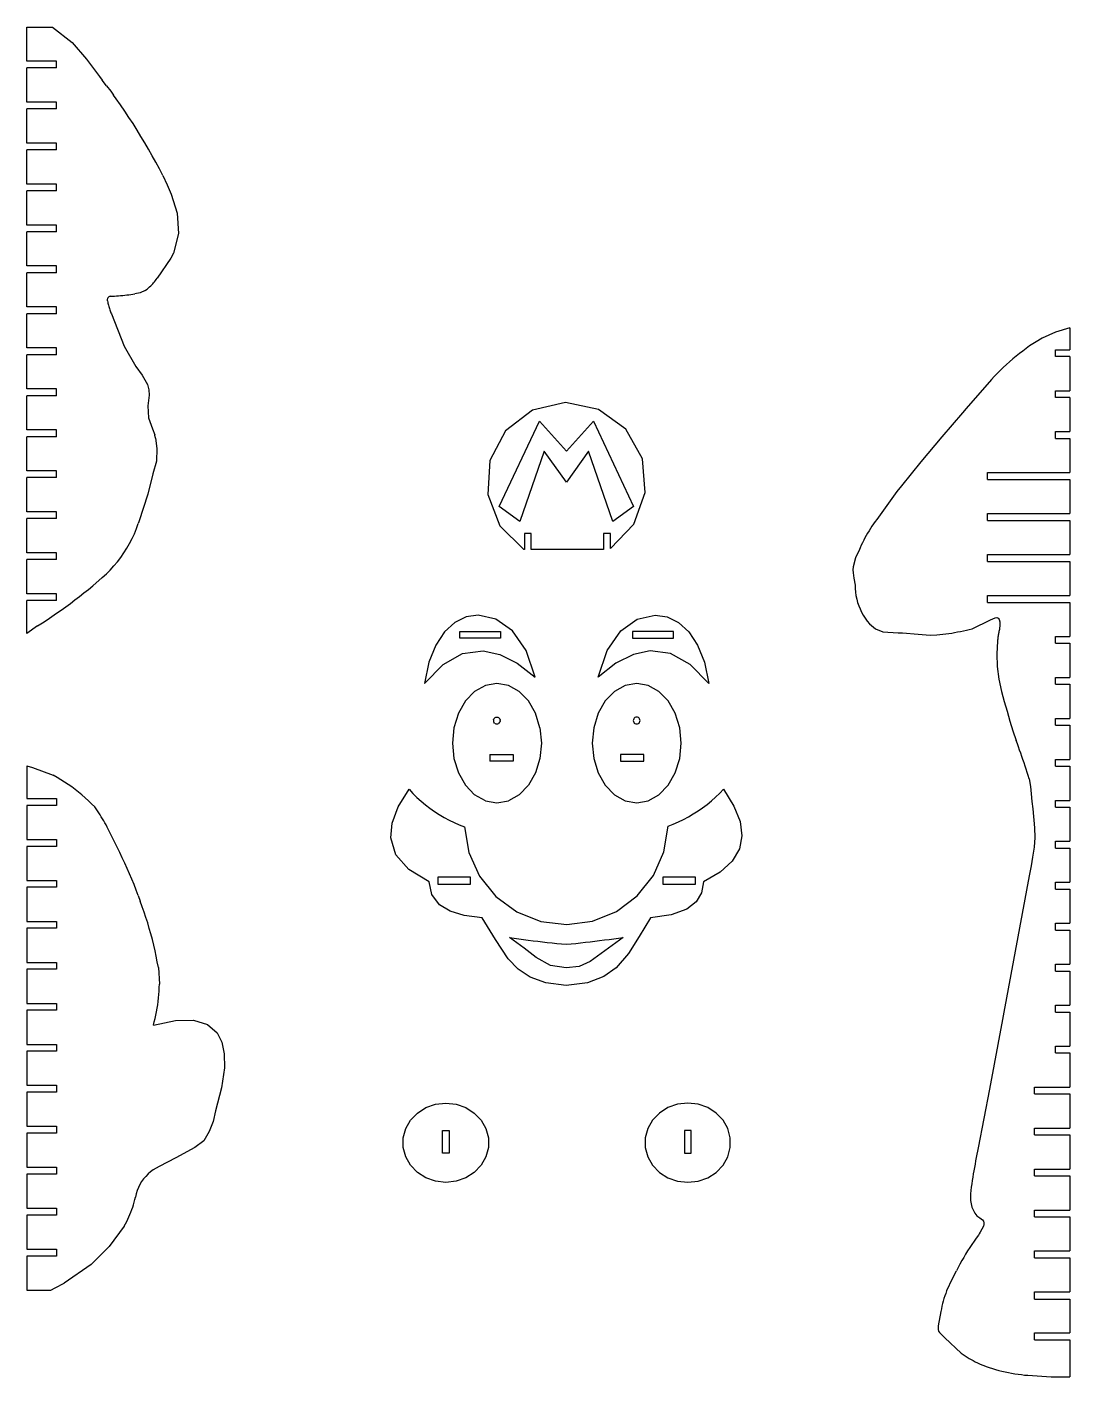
# Model space of a CAD drawing. Extents: x -170 to 170, y -270 to 270.
# Drawn here: x -122.3 to -65.1, y -153.7 to -79.6 of the extents above; entities that cross this region are included whole.
import ezdxf

# ---------------------------------------------------------------- set-up
doc = ezdxf.new("R2010")
doc.units = 0
doc.header["$MEASUREMENT"] = 0
doc.layers.get('0').update_dxf_attribs({"linetype": 'CONTINUOUS'})

msp = doc.modelspace()

# ---------------------------------------------------------------- linework, layer by layer
for p, q in [((-122.346, -79.564), (-120.941, -79.564)), ((-122.346, -81.439), (-122.346, -79.564)), ((-120.941, -79.564), (-119.858, -80.413)), ((-119.858, -80.413), (-119.087, -81.322)), ((-120.725, -81.439), (-122.346, -81.439)), ((-120.725, -81.814), (-120.725, -81.439)), ((-119.087, -81.322), (-118.366, -82.274)), ((-122.346, -83.689), (-122.346, -81.814)), ((-120.725, -81.814), (-122.346, -81.814)), ((-118.366, -82.274), (-118.212, -82.479)), ((-117.981, -82.788), (-118.212, -82.479)), ((-117.981, -82.788), (-117.75, -83.097)), ((-120.725, -83.689), (-122.346, -83.689)), ((-120.725, -84.064), (-120.725, -83.689)), ((-117.75, -83.097), (-117.597, -83.304)), ((-117.444, -83.51), (-117.597, -83.304)), ((-117.208, -83.847), (-117.444, -83.51)), ((-120.725, -84.064), (-122.346, -84.064)), ((-122.346, -85.939), (-122.346, -84.064)), ((-116.976, -84.186), (-117.208, -83.847)), ((-116.748, -84.528), (-116.976, -84.186)), ((-116.524, -84.873), (-116.748, -84.528)), ((-116.305, -85.221), (-116.524, -84.873)), ((-116.089, -85.57), (-116.305, -85.221)), ((-120.725, -85.939), (-122.346, -85.939)), ((-120.725, -86.314), (-120.725, -85.939)), ((-115.878, -85.923), (-116.089, -85.57)), ((-115.67, -86.278), (-115.878, -85.923)), ((-122.346, -88.189), (-122.346, -86.314)), ((-120.725, -86.314), (-122.346, -86.314)), ((-115.467, -86.635), (-115.67, -86.278)), ((-115.269, -86.995), (-115.467, -86.635)), ((-115.074, -87.357), (-115.269, -86.995)), ((-114.883, -87.721), (-115.074, -87.357)), ((-120.725, -88.189), (-122.346, -88.189)), ((-120.725, -88.564), (-120.725, -88.189)), ((-114.883, -87.721), (-114.656, -88.229)), ((-114.656, -88.229), (-114.437, -88.739)), ((-122.346, -90.439), (-122.346, -88.564)), ((-120.725, -88.564), (-122.346, -88.564)), ((-114.437, -88.739), (-114.102, -89.797)), ((-120.725, -90.439), (-122.346, -90.439)), ((-120.725, -90.814), (-120.725, -90.439)), ((-114.102, -89.797), (-114.031, -90.903)), ((-122.346, -92.689), (-122.346, -90.814)), ((-120.725, -90.814), (-122.346, -90.814)), ((-114.031, -90.903), (-114.305, -91.977)), ((-114.451, -92.263), (-115.206, -93.365)), ((-114.305, -91.977), (-114.451, -92.263)), ((-120.725, -92.689), (-122.346, -92.689)), ((-120.725, -93.064), (-122.346, -93.064)), ((-122.346, -94.939), (-122.346, -93.064)), ((-120.725, -93.064), (-120.725, -92.689)), ((-115.25, -93.43), (-115.206, -93.365)), ((-116.125, -94.156), (-116.418, -94.219)), ((-115.852, -94.034), (-116.125, -94.156)), ((-115.852, -94.034), (-115.789, -93.988)), ((-115.789, -93.988), (-115.728, -93.94)), ((-115.728, -93.94), (-115.668, -93.89)), ((-115.668, -93.89), (-115.61, -93.839)), ((-115.61, -93.839), (-115.553, -93.785)), ((-115.553, -93.785), (-115.498, -93.73)), ((-115.498, -93.73), (-115.445, -93.673)), ((-115.445, -93.673), (-115.393, -93.614)), ((-115.393, -93.614), (-115.343, -93.554)), ((-115.343, -93.554), (-115.296, -93.493)), ((-115.296, -93.493), (-115.25, -93.43)), ((-117.936, -94.524), (-117.938, -94.553)), ((-117.938, -94.553), (-117.935, -94.581)), ((-117.93, -94.496), (-117.936, -94.524)), ((-117.935, -94.581), (-117.929, -94.609)), ((-117.92, -94.47), (-117.93, -94.496)), ((-117.929, -94.609), (-117.915, -94.67)), ((-117.907, -94.444), (-117.92, -94.47)), ((-117.915, -94.67), (-117.899, -94.73)), ((-117.89, -94.421), (-117.907, -94.444)), ((-117.899, -94.73), (-117.883, -94.79)), ((-117.87, -94.4), (-117.89, -94.421)), ((-117.883, -94.79), (-117.867, -94.85)), ((-117.848, -94.383), (-117.87, -94.4)), ((-117.867, -94.85), (-117.85, -94.91)), ((-117.823, -94.368), (-117.848, -94.383)), ((-117.797, -94.358), (-117.823, -94.368)), ((-117.769, -94.351), (-117.797, -94.358)), ((-117.769, -94.351), (-117.656, -94.345)), ((-117.656, -94.345), (-117.543, -94.339)), ((-117.543, -94.339), (-117.43, -94.332)), ((-117.43, -94.332), (-117.317, -94.324)), ((-117.317, -94.324), (-117.204, -94.314)), ((-117.204, -94.314), (-117.092, -94.304)), ((-117.092, -94.304), (-116.979, -94.292)), ((-116.979, -94.292), (-116.867, -94.28)), ((-116.867, -94.28), (-116.754, -94.266)), ((-116.754, -94.266), (-116.642, -94.251)), ((-116.642, -94.251), (-116.53, -94.236)), ((-116.53, -94.236), (-116.418, -94.219)), ((-120.725, -94.939), (-122.346, -94.939)), ((-122.346, -97.189), (-122.346, -95.314)), ((-120.725, -95.314), (-122.346, -95.314)), ((-120.725, -95.314), (-120.725, -94.939)), ((-117.85, -94.91), (-117.832, -94.97)), ((-117.832, -94.97), (-117.813, -95.029)), ((-117.813, -95.029), (-117.794, -95.089)), ((-117.794, -95.089), (-117.775, -95.148)), ((-117.775, -95.148), (-117.755, -95.207)), ((-117.755, -95.207), (-117.734, -95.265)), ((-117.734, -95.265), (-117.712, -95.324)), ((-117.712, -95.324), (-117.003, -97.1)), ((-65.864, -96.316), (-66.605, -96.663)), ((-65.072, -96.078), (-65.864, -96.316)), ((-65.072, -96.078), (-65.072, -97.288)), ((-117.003, -97.1), (-116.362, -98.202)), ((-67.291, -97.084), (-67.48, -97.22)), ((-66.927, -96.858), (-67.291, -97.084)), ((-66.605, -96.663), (-66.927, -96.858)), ((-120.725, -97.189), (-122.346, -97.189)), ((-122.346, -99.439), (-122.346, -97.564)), ((-120.725, -97.564), (-122.346, -97.564)), ((-120.725, -97.564), (-120.725, -97.189)), ((-68.212, -97.796), (-68.389, -97.948)), ((-68.033, -97.647), (-68.212, -97.796)), ((-67.851, -97.502), (-68.033, -97.647)), ((-67.667, -97.359), (-67.851, -97.502)), ((-67.48, -97.22), (-67.667, -97.359)), ((-65.875, -97.288), (-65.072, -97.288)), ((-65.875, -97.663), (-65.875, -97.288)), ((-65.072, -97.663), (-65.875, -97.663)), ((-65.072, -97.663), (-65.072, -99.538)), ((-116.362, -98.202), (-116.025, -98.69)), ((-69.068, -98.586), (-69.23, -98.753)), ((-68.902, -98.422), (-69.068, -98.586)), ((-68.734, -98.261), (-68.902, -98.422)), ((-68.562, -98.103), (-68.734, -98.261)), ((-68.389, -97.948), (-68.562, -98.103)), ((-116.025, -98.69), (-115.73, -99.204)), ((-115.73, -99.204), (-115.655, -99.491)), ((-69.39, -98.922), (-70.782, -100.52)), ((-69.23, -98.753), (-69.39, -98.922)), ((-120.725, -99.439), (-122.346, -99.439)), ((-120.725, -99.814), (-122.346, -99.814)), ((-122.346, -101.689), (-122.346, -99.814)), ((-120.725, -99.814), (-120.725, -99.439)), ((-115.677, -100.083), (-115.712, -100.378)), ((-115.645, -99.788), (-115.677, -100.083)), ((-115.655, -99.491), (-115.645, -99.788)), ((-65.875, -99.913), (-65.875, -99.538)), ((-65.875, -99.538), (-65.072, -99.538)), ((-65.072, -99.913), (-65.875, -99.913)), ((-65.072, -99.913), (-65.072, -101.788)), ((-115.712, -100.378), (-115.676, -101.026)), ((-94.59, -100.612), (-96.062, -101.741)), ((-92.782, -100.196), (-94.59, -100.612)), ((-90.964, -100.567), (-92.782, -100.196)), ((-89.464, -101.659), (-90.964, -100.567)), ((-70.976, -100.752), (-72.108, -102.076)), ((-70.782, -100.52), (-70.976, -100.752)), ((-115.676, -101.026), (-115.459, -101.641)), ((-96.417, -105.899), (-94.21, -101.204)), ((-94.21, -101.204), (-92.728, -102.858)), ((-92.728, -102.858), (-91.246, -101.204)), ((-91.246, -101.204), (-89.038, -105.899)), ((-120.725, -101.689), (-122.346, -101.689)), ((-120.725, -102.064), (-122.346, -102.064)), ((-122.346, -103.939), (-122.346, -102.064)), ((-120.725, -102.064), (-120.725, -101.689)), ((-115.459, -101.641), (-115.335, -101.969)), ((-115.33, -101.983), (-115.335, -101.969)), ((-115.325, -101.997), (-115.33, -101.983)), ((-115.321, -102.011), (-115.325, -101.997)), ((-115.317, -102.025), (-115.321, -102.011)), ((-115.313, -102.04), (-115.317, -102.025)), ((-115.309, -102.054), (-115.313, -102.04)), ((-115.306, -102.068), (-115.309, -102.054)), ((-115.303, -102.083), (-115.306, -102.068)), ((-115.3, -102.097), (-115.303, -102.083)), ((-115.297, -102.112), (-115.3, -102.097)), ((-115.294, -102.126), (-115.297, -102.112)), ((-115.292, -102.141), (-115.294, -102.126)), ((-115.292, -102.141), (-115.215, -102.705)), ((-96.062, -101.741), (-96.933, -103.38)), ((-88.553, -103.276), (-89.464, -101.659)), ((-72.108, -102.076), (-73.254, -103.438)), ((-65.875, -102.163), (-65.875, -101.788)), ((-65.875, -101.788), (-65.072, -101.788)), ((-65.875, -102.163), (-65.072, -102.163)), ((-65.072, -102.163), (-65.072, -104.038)), ((-115.215, -102.705), (-115.239, -103.415)), ((-93.939, -102.858), (-95.277, -106.717)), ((-92.728, -104.565), (-93.939, -102.858)), ((-91.517, -102.858), (-92.728, -104.565)), ((-90.178, -106.717), (-91.517, -102.858)), ((-115.239, -103.415), (-115.436, -104.098)), ((-96.933, -103.38), (-97.046, -105.232)), ((-88.394, -105.124), (-88.553, -103.276)), ((-73.254, -103.438), (-74.322, -104.758)), ((-120.725, -103.939), (-122.346, -103.939)), ((-120.725, -104.314), (-122.346, -104.314)), ((-122.346, -106.189), (-122.346, -104.314)), ((-120.725, -104.314), (-120.725, -103.939)), ((-115.436, -104.098), (-115.718, -105.229)), ((-69.608, -104.038), (-65.072, -104.038)), ((-69.608, -104.413), (-69.608, -104.038)), ((-69.608, -104.413), (-65.072, -104.413)), ((-65.072, -104.413), (-65.072, -106.288)), ((-115.718, -105.229), (-116.198, -106.733)), ((-97.046, -105.232), (-96.38, -106.963)), ((-89.017, -106.872), (-88.394, -105.124)), ((-74.588, -105.083), (-75.688, -106.61)), ((-74.322, -104.758), (-74.588, -105.083)), ((-95.277, -106.717), (-96.417, -105.899)), ((-89.038, -105.899), (-90.178, -106.717)), ((-120.725, -106.189), (-122.346, -106.189)), ((-122.346, -108.439), (-122.346, -106.564)), ((-120.725, -106.564), (-122.346, -106.564)), ((-120.725, -106.564), (-120.725, -106.189)), ((-116.198, -106.733), (-116.235, -106.83)), ((-75.777, -106.731), (-75.864, -106.853)), ((-75.688, -106.61), (-75.777, -106.731)), ((-69.608, -106.288), (-65.072, -106.288)), ((-69.608, -106.663), (-69.608, -106.288)), ((-69.608, -106.663), (-65.072, -106.663)), ((-65.072, -106.663), (-65.072, -108.538)), ((-116.576, -107.665), (-116.45, -107.392)), ((-116.45, -107.392), (-116.336, -107.113)), ((-116.336, -107.113), (-116.235, -106.83)), ((-96.38, -106.963), (-95.055, -108.263)), ((-94.658, -107.378), (-95.033, -107.378)), ((-95.033, -107.378), (-95.033, -108.263)), ((-94.658, -108.263), (-94.658, -107.378)), ((-90.309, -107.378), (-90.684, -107.378)), ((-90.684, -107.378), (-90.684, -108.263)), ((-90.309, -108.204), (-89.017, -106.872)), ((-90.309, -108.204), (-90.309, -107.378)), ((-76.26, -107.49), (-76.332, -107.622)), ((-76.186, -107.36), (-76.26, -107.49)), ((-76.109, -107.231), (-76.186, -107.36)), ((-76.03, -107.103), (-76.109, -107.231)), ((-75.948, -106.978), (-76.03, -107.103)), ((-75.864, -106.853), (-75.948, -106.978)), ((-117.025, -108.449), (-116.864, -108.194)), ((-116.864, -108.194), (-116.714, -107.933)), ((-116.714, -107.933), (-116.576, -107.665)), ((-76.592, -108.164), (-76.637, -108.256)), ((-76.531, -108.026), (-76.592, -108.164)), ((-76.467, -107.89), (-76.531, -108.026)), ((-76.401, -107.756), (-76.467, -107.89)), ((-76.332, -107.622), (-76.401, -107.756)), ((-120.725, -108.439), (-122.346, -108.439)), ((-122.346, -110.689), (-122.346, -108.814)), ((-120.725, -108.814), (-122.346, -108.814)), ((-120.725, -108.814), (-120.725, -108.439)), ((-117.573, -109.166), (-117.38, -108.935)), ((-117.38, -108.935), (-117.197, -108.696)), ((-117.197, -108.696), (-117.025, -108.449)), ((-95.033, -108.263), (-95.055, -108.263)), ((-90.684, -108.263), (-94.658, -108.263)), ((-76.848, -108.718), (-76.987, -109.206)), ((-76.637, -108.256), (-76.848, -108.718)), ((-69.608, -108.913), (-69.608, -108.538)), ((-69.608, -108.538), (-65.072, -108.538)), ((-69.608, -108.913), (-65.072, -108.913)), ((-65.072, -108.913), (-65.072, -110.788)), ((-118.211, -109.806), (-117.989, -109.602)), ((-117.989, -109.602), (-117.776, -109.389)), ((-117.776, -109.389), (-117.573, -109.166)), ((-76.987, -109.206), (-76.992, -109.371)), ((-76.992, -109.371), (-76.976, -109.54)), ((-76.976, -109.54), (-76.936, -109.838)), ((-119.217, -110.648), (-118.972, -110.453)), ((-118.972, -110.453), (-118.73, -110.256)), ((-118.211, -109.806), (-118.73, -110.256)), ((-76.936, -109.838), (-76.876, -110.214)), ((-76.876, -110.214), (-76.871, -110.407)), ((-76.871, -110.407), (-76.854, -110.6)), ((-120.725, -110.689), (-122.346, -110.689)), ((-120.725, -111.064), (-122.346, -111.064)), ((-122.346, -112.875), (-122.346, -111.064)), ((-120.725, -111.064), (-120.725, -110.689)), ((-119.962, -111.219), (-119.712, -111.031)), ((-119.712, -111.031), (-119.463, -110.841)), ((-119.463, -110.841), (-119.217, -110.648)), ((-76.854, -110.6), (-76.826, -110.791)), ((-76.826, -110.791), (-76.786, -110.98)), ((-76.786, -110.98), (-76.735, -111.166)), ((-76.735, -111.166), (-76.673, -111.349)), ((-69.608, -111.163), (-69.608, -110.788)), ((-69.608, -110.788), (-65.072, -110.788)), ((-69.608, -111.163), (-65.072, -111.163)), ((-65.072, -111.163), (-65.072, -113.038)), ((-121.241, -112.118), (-120.982, -111.943)), ((-120.982, -111.943), (-120.724, -111.766)), ((-120.724, -111.766), (-120.468, -111.586)), ((-120.468, -111.586), (-120.214, -111.404)), ((-120.214, -111.404), (-119.962, -111.219)), ((-97.578, -111.865), (-98.232, -111.967)), ((-96.594, -112.082), (-97.578, -111.865)), ((-88.833, -112.082), (-87.849, -111.865)), ((-87.849, -111.865), (-87.195, -111.967)), ((-76.673, -111.349), (-76.601, -111.528)), ((-76.601, -111.528), (-76.517, -111.702)), ((-76.517, -111.702), (-76.424, -111.871)), ((-76.424, -111.871), (-76.32, -112.034)), ((-121.766, -112.459), (-122.346, -112.875)), ((-121.766, -112.459), (-121.503, -112.29)), ((-121.503, -112.29), (-121.241, -112.118)), ((-98.855, -112.274), (-99.42, -112.787)), ((-98.232, -111.967), (-98.855, -112.274)), ((-95.685, -112.732), (-96.594, -112.082)), ((-89.742, -112.732), (-88.833, -112.082)), ((-87.195, -111.967), (-86.572, -112.274)), ((-86.572, -112.274), (-86.007, -112.787)), ((-76.32, -112.034), (-76.207, -112.191)), ((-76.207, -112.191), (-76.085, -112.341)), ((-76.085, -112.341), (-75.749, -112.613)), ((-75.749, -112.613), (-75.348, -112.774)), ((-70.924, -112.725), (-70.764, -112.69)), ((-70.764, -112.69), (-70.605, -112.653)), ((-70.605, -112.653), (-70.446, -112.614)), ((-70.446, -112.614), (-69.446, -112.125)), ((-69.446, -112.125), (-69.189, -112.018)), ((-69.189, -112.018), (-69.084, -112.002)), ((-69.084, -112.002), (-69.052, -112.008)), ((-69.052, -112.008), (-69.021, -112.023)), ((-69.021, -112.023), (-68.995, -112.047)), ((-68.995, -112.047), (-68.959, -112.107)), ((-68.952, -112.659), (-68.962, -112.711)), ((-68.959, -112.107), (-68.931, -112.226)), ((-68.925, -112.382), (-68.952, -112.659)), ((-68.931, -112.226), (-68.925, -112.382)), ((-99.42, -112.787), (-99.902, -113.513)), ((-98.58, -112.763), (-96.338, -112.763)), ((-98.58, -113.138), (-98.58, -112.763)), ((-96.338, -113.138), (-98.58, -113.138)), ((-96.338, -112.763), (-96.338, -113.138)), ((-94.937, -113.8), (-95.685, -112.732)), ((-90.49, -113.8), (-89.742, -112.732)), ((-89.089, -112.763), (-89.089, -113.138)), ((-86.847, -112.763), (-89.089, -112.763)), ((-89.089, -113.138), (-86.847, -113.138)), ((-86.847, -113.138), (-86.847, -112.763)), ((-86.007, -112.787), (-85.525, -113.513)), ((-75.348, -112.774), (-74.507, -112.829)), ((-74.507, -112.829), (-74.271, -112.836)), ((-74.271, -112.836), (-74.052, -112.848)), ((-74.052, -112.848), (-73.62, -112.886)), ((-73.62, -112.886), (-72.758, -112.97)), ((-72.758, -112.97), (-72.377, -112.956)), ((-72.377, -112.956), (-72.215, -112.938)), ((-72.215, -112.938), (-72.052, -112.918)), ((-72.052, -112.918), (-71.89, -112.896)), ((-71.89, -112.896), (-71.728, -112.872)), ((-71.728, -112.872), (-71.567, -112.847)), ((-71.567, -112.847), (-71.406, -112.819)), ((-71.406, -112.819), (-71.245, -112.79)), ((-71.245, -112.79), (-71.084, -112.758)), ((-71.084, -112.758), (-70.924, -112.725)), ((-69.057, -113.287), (-69.089, -113.988)), ((-69.049, -113.235), (-69.057, -113.287)), ((-69.042, -113.182), (-69.049, -113.235)), ((-69.034, -113.13), (-69.042, -113.182)), ((-69.026, -113.077), (-69.034, -113.13)), ((-69.018, -113.025), (-69.026, -113.077)), ((-69.009, -112.973), (-69.018, -113.025)), ((-69, -112.92), (-69.009, -112.973)), ((-68.991, -112.868), (-69, -112.92)), ((-68.982, -112.816), (-68.991, -112.868)), ((-68.972, -112.763), (-68.982, -112.816)), ((-68.962, -112.711), (-68.972, -112.763)), ((-65.875, -113.038), (-65.072, -113.038)), ((-65.875, -113.413), (-65.875, -113.038)), ((-65.875, -113.413), (-65.072, -113.413)), ((-65.072, -113.413), (-65.072, -115.288)), ((-99.902, -113.513), (-100.276, -114.455)), ((-99.496, -114.569), (-98.424, -113.971)), ((-98.424, -113.971), (-97.299, -113.826)), ((-97.299, -113.826), (-96.378, -114.029)), ((-96.378, -114.029), (-95.424, -114.511)), ((-94.438, -115.272), (-94.937, -113.8)), ((-90.989, -115.272), (-90.49, -113.8)), ((-89.049, -114.029), (-90.003, -114.511)), ((-88.128, -113.826), (-89.049, -114.029)), ((-87.003, -113.971), (-88.128, -113.826)), ((-85.931, -114.569), (-87.003, -113.971)), ((-85.525, -113.513), (-85.151, -114.455)), ((-69.089, -113.988), (-69.078, -114.689)), ((-100.276, -114.455), (-100.515, -115.618)), ((-100.515, -115.618), (-99.496, -114.569)), ((-95.424, -114.511), (-94.438, -115.272)), ((-90.003, -114.511), (-90.989, -115.272)), ((-84.913, -115.618), (-85.931, -114.569)), ((-85.151, -114.455), (-84.913, -115.618)), ((-69.078, -114.689), (-68.981, -115.383)), ((-96.544, -115.618), (-97.176, -115.73)), ((-95.911, -115.73), (-96.544, -115.618)), ((-88.866, -115.618), (-89.498, -115.73)), ((-88.233, -115.73), (-88.866, -115.618)), ((-68.981, -115.383), (-68.825, -116.066)), ((-65.875, -115.663), (-65.875, -115.288)), ((-65.875, -115.288), (-65.072, -115.288)), ((-65.875, -115.663), (-65.072, -115.663)), ((-65.072, -115.663), (-65.072, -117.538)), ((-97.765, -116.057), (-98.271, -116.578)), ((-97.176, -115.73), (-97.765, -116.057)), ((-95.322, -116.057), (-95.911, -115.73)), ((-94.816, -116.578), (-95.322, -116.057)), ((-90.087, -116.057), (-90.593, -116.578)), ((-89.498, -115.73), (-90.087, -116.057)), ((-87.644, -116.057), (-88.233, -115.73)), ((-87.138, -116.578), (-87.644, -116.057)), ((-68.825, -116.066), (-68.685, -116.606)), ((-98.271, -116.578), (-98.659, -117.256)), ((-94.428, -117.256), (-94.816, -116.578)), ((-90.593, -116.578), (-90.981, -117.256)), ((-86.75, -117.256), (-87.138, -116.578)), ((-68.685, -116.606), (-68.53, -117.148)), ((-68.53, -117.148), (-68.37, -117.696)), ((-98.659, -117.256), (-98.903, -118.047)), ((-96.724, -117.609), (-96.731, -117.657)), ((-96.731, -117.657), (-96.724, -117.706)), ((-96.724, -117.609), (-96.706, -117.564)), ((-96.724, -117.706), (-96.706, -117.751)), ((-96.676, -117.525), (-96.706, -117.564)), ((-96.676, -117.79), (-96.706, -117.751)), ((-96.676, -117.525), (-96.637, -117.495)), ((-96.676, -117.79), (-96.637, -117.819)), ((-96.637, -117.495), (-96.592, -117.476)), ((-96.637, -117.819), (-96.592, -117.838)), ((-96.592, -117.476), (-96.544, -117.47)), ((-96.592, -117.838), (-96.544, -117.844)), ((-96.544, -117.47), (-96.495, -117.476)), ((-96.544, -117.844), (-96.495, -117.838)), ((-96.495, -117.476), (-96.45, -117.495)), ((-96.495, -117.838), (-96.45, -117.819)), ((-96.45, -117.495), (-96.411, -117.525)), ((-96.411, -117.79), (-96.45, -117.819)), ((-96.411, -117.525), (-96.381, -117.564)), ((-96.411, -117.79), (-96.381, -117.751)), ((-96.381, -117.564), (-96.363, -117.609)), ((-96.381, -117.751), (-96.363, -117.706)), ((-96.356, -117.657), (-96.363, -117.609)), ((-96.356, -117.657), (-96.363, -117.706)), ((-94.184, -118.047), (-94.428, -117.256)), ((-90.981, -117.256), (-91.225, -118.047)), ((-89.047, -117.609), (-89.053, -117.657)), ((-89.053, -117.657), (-89.047, -117.706)), ((-89.028, -117.564), (-89.047, -117.609)), ((-89.047, -117.706), (-89.028, -117.751)), ((-88.998, -117.525), (-89.028, -117.564)), ((-89.028, -117.751), (-88.998, -117.79)), ((-88.959, -117.495), (-88.998, -117.525)), ((-88.998, -117.79), (-88.959, -117.819)), ((-88.914, -117.476), (-88.959, -117.495)), ((-88.959, -117.819), (-88.914, -117.838)), ((-88.866, -117.47), (-88.914, -117.476)), ((-88.914, -117.838), (-88.866, -117.844)), ((-88.817, -117.476), (-88.866, -117.47)), ((-88.866, -117.844), (-88.817, -117.838)), ((-88.772, -117.495), (-88.817, -117.476)), ((-88.817, -117.838), (-88.772, -117.819)), ((-88.733, -117.525), (-88.772, -117.495)), ((-88.772, -117.819), (-88.733, -117.79)), ((-88.703, -117.564), (-88.733, -117.525)), ((-88.733, -117.79), (-88.703, -117.751)), ((-88.685, -117.609), (-88.703, -117.564)), ((-88.703, -117.751), (-88.685, -117.706)), ((-88.678, -117.657), (-88.685, -117.609)), ((-88.685, -117.706), (-88.678, -117.657)), ((-86.506, -118.047), (-86.75, -117.256)), ((-68.37, -117.696), (-68.202, -118.221)), ((-65.875, -117.913), (-65.875, -117.538)), ((-65.875, -117.538), (-65.072, -117.538)), ((-98.903, -118.047), (-98.986, -118.895)), ((-94.184, -118.047), (-94.101, -118.895)), ((-91.225, -118.047), (-91.308, -118.895)), ((-86.423, -118.895), (-86.506, -118.047)), ((-68.202, -118.221), (-68.021, -118.752)), ((-65.875, -117.913), (-65.072, -117.913)), ((-65.072, -117.913), (-65.072, -119.788)), ((-98.986, -118.895), (-98.903, -119.743)), ((-94.101, -118.895), (-94.184, -119.743)), ((-91.308, -118.895), (-91.225, -119.743)), ((-86.506, -119.743), (-86.423, -118.895)), ((-67.96, -118.927), (-68.021, -118.752)), ((-67.898, -119.102), (-67.96, -118.927)), ((-67.837, -119.277), (-67.898, -119.102)), ((-67.777, -119.452), (-67.837, -119.277)), ((-98.903, -119.743), (-98.659, -120.533)), ((-96.938, -119.513), (-96.938, -119.888)), ((-96.938, -119.513), (-95.654, -119.513)), ((-95.654, -119.888), (-96.938, -119.888)), ((-95.654, -119.513), (-95.654, -119.888)), ((-94.184, -119.743), (-94.428, -120.533)), ((-91.225, -119.743), (-90.981, -120.533)), ((-88.471, -119.513), (-89.755, -119.513)), ((-89.755, -119.513), (-89.755, -119.888)), ((-89.755, -119.888), (-88.471, -119.888)), ((-88.471, -119.888), (-88.471, -119.513)), ((-86.75, -120.533), (-86.506, -119.743)), ((-67.717, -119.627), (-67.777, -119.452)), ((-67.657, -119.802), (-67.717, -119.627)), ((-67.597, -119.978), (-67.657, -119.802)), ((-67.538, -120.153), (-67.597, -119.978)), ((-65.875, -119.788), (-65.072, -119.788)), ((-65.875, -120.163), (-65.875, -119.788)), ((-122.346, -120.149), (-122.047, -120.23)), ((-122.346, -120.149), (-122.346, -121.939)), ((-122.047, -120.23), (-120.9, -120.664)), ((-120.691, -120.781), (-120.9, -120.664)), ((-120.486, -120.904), (-120.691, -120.781)), ((-98.659, -120.533), (-98.271, -121.212)), ((-94.428, -120.533), (-94.816, -121.212)), ((-90.981, -120.533), (-90.593, -121.212)), ((-87.138, -121.212), (-86.75, -120.533)), ((-67.479, -120.329), (-67.538, -120.153)), ((-67.421, -120.505), (-67.479, -120.329)), ((-67.362, -120.681), (-67.421, -120.505)), ((-67.305, -120.857), (-67.362, -120.681)), ((-65.875, -120.163), (-65.072, -120.163)), ((-65.072, -120.163), (-65.072, -122.038)), ((-120.284, -121.032), (-120.486, -120.904)), ((-120.086, -121.164), (-120.284, -121.032)), ((-119.89, -121.302), (-120.086, -121.164)), ((-119.699, -121.445), (-119.89, -121.302)), ((-119.511, -121.592), (-119.699, -121.445)), ((-119.326, -121.744), (-119.511, -121.592)), ((-101.958, -122.394), (-101.367, -121.43)), ((-101.367, -121.43), (-101.156, -121.657)), ((-97.765, -121.732), (-98.271, -121.212)), ((-94.816, -121.212), (-95.322, -121.732)), ((-90.593, -121.212), (-90.087, -121.732)), ((-87.644, -121.732), (-87.138, -121.212)), ((-84.307, -121.651), (-84.093, -121.43)), ((-84.093, -121.43), (-83.523, -122.352)), ((-67.305, -120.857), (-67.24, -121.269)), ((-67.24, -121.269), (-67.207, -121.684)), ((-122.346, -121.939), (-120.725, -121.939)), ((-120.725, -122.314), (-122.346, -122.314)), ((-122.346, -122.314), (-122.346, -124.189)), ((-120.725, -121.939), (-120.725, -122.314)), ((-119.146, -121.901), (-119.326, -121.744)), ((-118.97, -122.062), (-119.146, -121.901)), ((-118.797, -122.228), (-118.97, -122.062)), ((-118.63, -122.398), (-118.797, -122.228)), ((-101.156, -121.657), (-100.935, -121.875)), ((-100.935, -121.875), (-100.706, -122.084)), ((-100.706, -122.084), (-100.469, -122.283)), ((-100.469, -122.283), (-100.223, -122.473)), ((-97.176, -122.06), (-97.765, -121.732)), ((-97.176, -122.06), (-96.544, -122.171)), ((-96.544, -122.171), (-95.911, -122.06)), ((-95.322, -121.732), (-95.911, -122.06)), ((-90.087, -121.732), (-89.498, -122.06)), ((-89.498, -122.06), (-88.866, -122.171)), ((-88.866, -122.171), (-88.233, -122.06)), ((-88.233, -122.06), (-87.644, -121.732)), ((-85.245, -122.447), (-84.999, -122.262)), ((-84.999, -122.262), (-84.76, -122.067)), ((-84.76, -122.067), (-84.53, -121.864)), ((-84.53, -121.864), (-84.307, -121.651)), ((-67.207, -121.684), (-67.166, -122.099)), ((-67.166, -122.099), (-67.109, -122.512)), ((-65.875, -122.038), (-65.072, -122.038)), ((-65.875, -122.413), (-65.875, -122.038)), ((-118.554, -122.504), (-118.63, -122.398)), ((-118.48, -122.611), (-118.554, -122.504)), ((-118.407, -122.72), (-118.48, -122.611)), ((-118.337, -122.829), (-118.407, -122.72)), ((-118.267, -122.939), (-118.337, -122.829)), ((-118.2, -123.051), (-118.267, -122.939)), ((-118.134, -123.163), (-118.2, -123.051)), ((-102.291, -123.283), (-101.958, -122.394)), ((-100.223, -122.473), (-99.97, -122.652)), ((-99.97, -122.652), (-99.71, -122.821)), ((-99.71, -122.821), (-99.443, -122.979)), ((-99.443, -122.979), (-99.169, -123.125)), ((-86.295, -123.086), (-86.023, -122.942)), ((-86.023, -122.942), (-85.757, -122.787)), ((-85.757, -122.787), (-85.498, -122.622)), ((-85.498, -122.622), (-85.245, -122.447)), ((-83.523, -122.352), (-83.189, -123.205)), ((-67.109, -122.512), (-67.016, -123.54)), ((-65.875, -122.413), (-65.072, -122.413)), ((-65.072, -122.413), (-65.072, -124.288)), ((-118.069, -123.277), (-118.134, -123.163)), ((-118.007, -123.391), (-118.069, -123.277)), ((-117.945, -123.506), (-118.007, -123.391)), ((-117.886, -123.622), (-117.945, -123.506)), ((-117.829, -123.739), (-117.886, -123.622)), ((-117.68, -124.026), (-117.829, -123.739)), ((-102.365, -124.097), (-102.291, -123.283)), ((-99.169, -123.125), (-98.89, -123.261)), ((-98.89, -123.261), (-98.606, -123.384)), ((-98.606, -123.384), (-98.317, -123.496)), ((-98.317, -123.496), (-98.078, -124.902)), ((-87.37, -124.861), (-87.142, -123.453)), ((-87.142, -123.453), (-86.855, -123.342)), ((-86.855, -123.342), (-86.573, -123.22)), ((-86.573, -123.22), (-86.295, -123.086)), ((-83.189, -123.205), (-83.091, -123.99)), ((-67.016, -123.54), (-67.008, -124.085)), ((-122.346, -124.189), (-120.725, -124.189)), ((-120.725, -124.189), (-120.725, -124.564)), ((-117.534, -124.314), (-117.68, -124.026)), ((-117.391, -124.604), (-117.534, -124.314)), ((-102.085, -125.024), (-102.365, -124.097)), ((-83.091, -123.99), (-83.228, -124.707)), ((-67.008, -124.085), (-67.045, -124.603)), ((-65.875, -124.288), (-65.072, -124.288)), ((-65.875, -124.663), (-65.875, -124.288)), ((-122.346, -124.564), (-122.346, -126.439)), ((-120.725, -124.564), (-122.346, -124.564)), ((-117.251, -124.895), (-117.391, -124.604)), ((-117.114, -125.187), (-117.251, -124.895)), ((-116.979, -125.481), (-117.114, -125.187)), ((-101.386, -125.829), (-102.085, -125.024)), ((-98.078, -124.902), (-97.491, -126.202)), ((-87.946, -126.165), (-87.37, -124.861)), ((-83.228, -124.707), (-83.624, -125.384)), ((-67.124, -125.155), (-67.204, -125.627)), ((-67.045, -124.603), (-67.124, -125.155)), ((-65.875, -124.663), (-65.072, -124.663)), ((-65.072, -124.663), (-65.072, -126.538)), ((-116.848, -125.776), (-116.979, -125.481)), ((-116.719, -126.072), (-116.848, -125.776)), ((-100.268, -126.513), (-101.386, -125.829)), ((-84.279, -125.986), (-85.192, -126.513)), ((-83.624, -125.384), (-84.279, -125.986)), ((-67.204, -125.627), (-67.306, -126.185)), ((-122.346, -126.439), (-120.725, -126.439)), ((-120.725, -126.439), (-120.725, -126.814)), ((-116.593, -126.369), (-116.719, -126.072)), ((-116.47, -126.668), (-116.593, -126.369)), ((-116.35, -126.968), (-116.47, -126.668)), ((-100.122, -127.217), (-100.268, -126.513)), ((-99.786, -126.263), (-99.786, -126.638)), ((-97.987, -126.263), (-99.786, -126.263)), ((-99.786, -126.638), (-97.987, -126.638)), ((-97.987, -126.638), (-97.987, -126.263)), ((-97.491, -126.202), (-96.595, -127.311)), ((-88.834, -127.281), (-87.946, -126.165)), ((-87.43, -126.263), (-87.43, -126.638)), ((-85.631, -126.263), (-87.43, -126.263)), ((-87.43, -126.638), (-85.631, -126.638)), ((-85.631, -126.638), (-85.631, -126.263)), ((-85.192, -126.513), (-85.299, -127.12)), ((-67.306, -126.185), (-68.698, -133.679)), ((-65.875, -126.538), (-65.072, -126.538)), ((-65.875, -126.913), (-65.875, -126.538)), ((-122.346, -126.814), (-122.346, -128.689)), ((-120.725, -126.814), (-122.346, -126.814)), ((-116.234, -127.269), (-116.35, -126.968)), ((-116.234, -127.269), (-116.124, -127.584)), ((-99.695, -127.769), (-100.122, -127.217)), ((-96.595, -127.311), (-95.448, -128.157)), ((-89.975, -128.136), (-88.834, -127.281)), ((-85.299, -127.12), (-85.606, -127.618)), ((-65.875, -126.913), (-65.072, -126.913)), ((-65.072, -126.913), (-65.072, -128.786)), ((-116.016, -127.879), (-116.124, -127.584)), ((-115.912, -128.176), (-116.016, -127.879)), ((-115.813, -128.474), (-115.912, -128.176)), ((-99.114, -128.117), (-99.695, -127.769)), ((-98.331, -128.355), (-99.114, -128.117)), ((-95.448, -128.157), (-94.123, -128.685)), ((-91.295, -128.674), (-89.975, -128.136)), ((-86.116, -128.006), (-86.975, -128.321)), ((-85.606, -127.618), (-86.116, -128.006)), ((-122.346, -128.689), (-120.725, -128.689)), ((-120.725, -128.689), (-120.725, -129.064)), ((-115.718, -128.774), (-115.813, -128.474)), ((-115.629, -129.075), (-115.718, -128.774)), ((-97.346, -128.483), (-98.331, -128.355)), ((-96.619, -129.688), (-97.346, -128.483)), ((-94.123, -128.685), (-92.708, -128.862)), ((-92.708, -128.862), (-91.295, -128.674)), ((-88.114, -128.483), (-88.738, -129.512)), ((-86.975, -128.321), (-88.114, -128.483)), ((-65.875, -128.786), (-65.072, -128.786)), ((-65.875, -129.163), (-65.875, -128.786)), ((-120.725, -129.064), (-122.346, -129.064)), ((-122.346, -129.064), (-122.346, -130.939)), ((-115.544, -129.378), (-115.629, -129.075)), ((-115.463, -129.682), (-115.544, -129.378)), ((-115.388, -129.987), (-115.463, -129.682)), ((-95.918, -130.75), (-96.619, -129.688)), ((-95.045, -130.157), (-95.859, -129.564)), ((-95.859, -129.564), (-95.599, -129.604)), ((-95.599, -129.604), (-95.339, -129.642)), ((-95.339, -129.642), (-95.079, -129.679)), ((-95.079, -129.679), (-94.819, -129.715)), ((-94.819, -129.715), (-94.558, -129.749)), ((-94.558, -129.749), (-94.298, -129.781)), ((-91.164, -129.774), (-90.903, -129.742)), ((-90.903, -129.742), (-90.642, -129.708)), ((-90.642, -129.708), (-90.382, -129.674)), ((-89.602, -129.564), (-90.607, -130.305)), ((-90.382, -129.674), (-90.122, -129.638)), ((-90.122, -129.638), (-89.862, -129.602)), ((-89.862, -129.602), (-89.602, -129.564)), ((-88.738, -129.512), (-89.32, -130.449)), ((-65.875, -129.163), (-65.072, -129.163)), ((-65.072, -129.163), (-65.072, -131.038)), ((-115.317, -130.294), (-115.388, -129.987)), ((-115.251, -130.601), (-115.317, -130.294)), ((-94.381, -130.661), (-95.045, -130.157)), ((-94.298, -129.781), (-94.037, -129.812)), ((-94.037, -129.812), (-93.776, -129.841)), ((-93.776, -129.841), (-93.515, -129.869)), ((-93.515, -129.869), (-93.253, -129.896)), ((-93.253, -129.896), (-92.992, -129.921)), ((-92.992, -129.921), (-92.73, -129.944)), ((-92.73, -129.944), (-92.469, -129.919)), ((-92.469, -129.919), (-92.207, -129.892)), ((-92.207, -129.892), (-91.946, -129.864)), ((-91.946, -129.864), (-91.685, -129.835)), ((-91.685, -129.835), (-91.424, -129.805)), ((-91.424, -129.805), (-91.164, -129.774)), ((-90.607, -130.305), (-91.412, -130.882)), ((-89.32, -130.449), (-89.994, -131.238)), ((-122.346, -130.939), (-120.725, -130.939)), ((-120.725, -130.939), (-120.725, -131.314)), ((-115.189, -130.909), (-115.251, -130.601)), ((-115.133, -131.219), (-115.189, -130.909)), ((-115.133, -131.219), (-115.076, -132.128)), ((-95.383, -131.312), (-95.918, -130.75)), ((-93.605, -131.102), (-94.381, -130.661)), ((-92.73, -131.24), (-93.605, -131.102)), ((-92.028, -131.16), (-92.73, -131.24)), ((-91.412, -130.882), (-92.028, -131.16)), ((-65.875, -131.038), (-65.072, -131.038)), ((-65.875, -131.413), (-65.875, -131.038)), ((-122.346, -131.314), (-122.346, -133.189)), ((-120.725, -131.314), (-122.346, -131.314)), ((-94.712, -131.758), (-95.383, -131.312)), ((-93.847, -132.067), (-94.712, -131.758)), ((-90.677, -131.721), (-91.567, -132.056)), ((-89.994, -131.238), (-90.677, -131.721)), ((-65.875, -131.413), (-65.072, -131.413)), ((-65.072, -131.413), (-65.072, -133.288)), ((-115.123, -132.892), (-115.106, -132.701)), ((-115.106, -132.701), (-115.092, -132.51)), ((-115.092, -132.51), (-115.082, -132.319)), ((-115.082, -132.319), (-115.076, -132.128)), ((-92.73, -132.215), (-93.847, -132.067)), ((-91.567, -132.056), (-92.73, -132.215)), ((-122.346, -133.189), (-120.725, -133.189)), ((-120.725, -133.189), (-120.725, -133.564)), ((-115.233, -133.649), (-115.2, -133.46)), ((-115.2, -133.46), (-115.17, -133.271)), ((-115.17, -133.271), (-115.145, -133.082)), ((-115.145, -133.082), (-115.123, -132.892)), ((-65.875, -133.288), (-65.072, -133.288)), ((-65.875, -133.663), (-65.875, -133.288)), ((-122.346, -133.564), (-122.346, -135.439)), ((-120.725, -133.564), (-122.346, -133.564)), ((-115.404, -134.394), (-114.191, -134.134)), ((-115.356, -134.209), (-115.311, -134.023)), ((-115.311, -134.023), (-115.27, -133.836)), ((-115.27, -133.836), (-115.233, -133.649)), ((-114.191, -134.134), (-113.203, -134.116)), ((-113.203, -134.116), (-112.439, -134.34)), ((-68.776, -134.077), (-69.486, -137.9)), ((-68.698, -133.679), (-68.776, -134.077)), ((-65.875, -133.663), (-65.072, -133.663)), ((-65.072, -133.663), (-65.072, -135.538)), ((-115.404, -134.394), (-115.356, -134.209)), ((-112.439, -134.34), (-111.9, -134.807)), ((-111.9, -134.807), (-111.644, -135.313)), ((-122.346, -135.439), (-120.725, -135.439)), ((-120.725, -135.439), (-120.725, -135.814)), ((-111.644, -135.313), (-111.514, -135.954)), ((-65.875, -135.538), (-65.072, -135.538)), ((-65.875, -135.913), (-65.875, -135.538)), ((-122.346, -135.814), (-122.346, -137.689)), ((-120.725, -135.814), (-122.346, -135.814)), ((-111.514, -135.954), (-111.508, -136.731)), ((-65.875, -135.913), (-65.072, -135.913)), ((-65.072, -135.913), (-65.072, -137.788)), ((-111.508, -136.731), (-111.663, -137.819)), ((-122.346, -137.689), (-120.725, -137.689)), ((-120.725, -137.689), (-120.725, -138.064)), ((-111.663, -137.819), (-111.991, -139.095)), ((-69.486, -137.9), (-70.114, -141.121)), ((-67.019, -137.788), (-65.072, -137.788)), ((-67.019, -138.163), (-67.019, -137.788)), ((-122.346, -138.064), (-122.346, -139.939)), ((-120.725, -138.064), (-122.346, -138.064)), ((-67.019, -138.163), (-65.072, -138.163)), ((-65.072, -138.163), (-65.072, -140.038)), ((-111.991, -139.095), (-112.117, -139.681)), ((-101.282, -139.603), (-100.906, -139.21)), ((-100.906, -139.21), (-100.439, -138.911)), ((-100.439, -138.911), (-99.909, -138.725)), ((-99.909, -138.725), (-99.346, -138.662)), ((-99.346, -138.662), (-98.783, -138.725)), ((-98.783, -138.725), (-98.253, -138.911)), ((-98.253, -138.911), (-97.786, -139.21)), ((-97.786, -139.21), (-97.41, -139.603)), ((-87.619, -139.21), (-87.995, -139.603)), ((-87.153, -138.911), (-87.619, -139.21)), ((-86.622, -138.725), (-87.153, -138.911)), ((-86.059, -138.662), (-86.622, -138.725)), ((-85.496, -138.725), (-86.059, -138.662)), ((-84.966, -138.911), (-85.496, -138.725)), ((-84.499, -139.21), (-84.966, -138.911)), ((-84.123, -139.603), (-84.499, -139.21)), ((-122.346, -139.939), (-120.725, -139.939)), ((-120.725, -139.939), (-120.725, -140.314)), ((-112.117, -139.681), (-112.345, -140.234)), ((-101.681, -140.577), (-101.545, -140.068)), ((-101.545, -140.068), (-101.282, -139.603)), ((-97.41, -139.603), (-97.147, -140.068)), ((-97.147, -140.068), (-97.011, -140.577)), ((-88.259, -140.067), (-88.394, -140.577)), ((-87.995, -139.603), (-88.259, -140.067)), ((-83.86, -140.067), (-84.123, -139.603)), ((-83.724, -140.577), (-83.86, -140.067)), ((-67.019, -140.038), (-65.072, -140.038)), ((-67.019, -140.413), (-67.019, -140.038)), ((-122.346, -140.314), (-122.346, -142.189)), ((-120.725, -140.314), (-122.346, -140.314)), ((-112.635, -140.746), (-113.123, -141.096)), ((-112.345, -140.234), (-112.635, -140.746)), ((-101.681, -141.102), (-101.681, -140.577)), ((-99.533, -141.415), (-99.533, -140.173)), ((-99.533, -140.173), (-99.158, -140.173)), ((-99.158, -140.173), (-99.158, -141.415)), ((-97.011, -140.577), (-97.011, -141.102)), ((-88.394, -140.577), (-88.394, -141.102)), ((-86.247, -140.173), (-86.247, -141.415)), ((-85.872, -140.173), (-86.247, -140.173)), ((-85.872, -141.415), (-85.872, -140.173)), ((-83.724, -141.102), (-83.724, -140.577)), ((-67.019, -140.413), (-65.072, -140.413)), ((-65.072, -140.413), (-65.072, -142.288)), ((-113.123, -141.096), (-114.174, -141.676)), ((-101.545, -141.612), (-101.681, -141.102)), ((-101.282, -142.077), (-101.545, -141.612)), ((-99.158, -141.415), (-99.533, -141.415)), ((-97.147, -141.612), (-97.41, -142.077)), ((-97.011, -141.102), (-97.147, -141.612)), ((-88.394, -141.102), (-88.259, -141.612)), ((-88.259, -141.612), (-87.995, -142.077)), ((-86.247, -141.415), (-85.872, -141.415)), ((-84.123, -142.077), (-83.86, -141.612)), ((-83.86, -141.612), (-83.724, -141.102)), ((-70.186, -141.479), (-70.221, -141.658)), ((-70.15, -141.3), (-70.186, -141.479)), ((-70.114, -141.121), (-70.15, -141.3)), ((-122.346, -142.189), (-120.725, -142.189)), ((-120.725, -142.189), (-120.725, -142.564)), ((-115.411, -142.33), (-115.559, -142.438)), ((-115.254, -142.234), (-115.411, -142.33)), ((-115.089, -142.151), (-115.254, -142.234)), ((-114.174, -141.676), (-115.089, -142.151)), ((-100.906, -142.47), (-101.282, -142.077)), ((-97.41, -142.077), (-97.786, -142.47)), ((-87.995, -142.077), (-87.619, -142.47)), ((-84.499, -142.47), (-84.123, -142.077)), ((-70.321, -142.197), (-70.352, -142.378)), ((-70.288, -142.018), (-70.321, -142.197)), ((-70.255, -141.838), (-70.288, -142.018)), ((-70.221, -141.658), (-70.255, -141.838)), ((-67.019, -142.288), (-65.072, -142.288)), ((-67.019, -142.663), (-67.019, -142.288)), ((-120.725, -142.564), (-122.346, -142.564)), ((-122.346, -142.564), (-122.346, -144.439)), ((-116.053, -142.979), (-116.147, -143.137)), ((-115.947, -142.829), (-116.053, -142.979)), ((-115.828, -142.689), (-115.947, -142.829)), ((-115.699, -142.558), (-115.828, -142.689)), ((-115.559, -142.438), (-115.699, -142.558)), ((-100.439, -142.768), (-100.906, -142.47)), ((-99.909, -142.954), (-100.439, -142.768)), ((-99.346, -143.018), (-99.909, -142.954)), ((-98.783, -142.954), (-99.346, -143.018)), ((-98.253, -142.768), (-98.783, -142.954)), ((-97.786, -142.47), (-98.253, -142.768)), ((-87.619, -142.47), (-87.153, -142.768)), ((-87.153, -142.768), (-86.622, -142.954)), ((-86.622, -142.954), (-86.059, -143.017)), ((-86.059, -143.017), (-85.496, -142.954)), ((-85.496, -142.954), (-84.966, -142.768)), ((-84.966, -142.768), (-84.499, -142.47)), ((-70.469, -143.099), (-70.496, -143.28)), ((-70.441, -142.919), (-70.469, -143.099)), ((-70.412, -142.738), (-70.441, -142.919)), ((-70.383, -142.558), (-70.412, -142.738)), ((-70.352, -142.378), (-70.383, -142.558)), ((-67.019, -142.663), (-65.072, -142.663)), ((-65.072, -142.663), (-65.072, -144.538)), ((-116.421, -143.969), (-116.388, -143.83)), ((-116.349, -143.65), (-116.388, -143.83)), ((-116.296, -143.474), (-116.349, -143.65)), ((-116.228, -143.303), (-116.296, -143.474)), ((-116.147, -143.137), (-116.228, -143.303)), ((-70.532, -143.649), (-70.54, -144.02)), ((-70.496, -143.28), (-70.532, -143.649)), ((-122.346, -144.439), (-120.725, -144.439)), ((-120.725, -144.439), (-120.725, -144.814)), ((-116.637, -144.651), (-116.587, -144.517)), ((-116.587, -144.517), (-116.54, -144.381)), ((-116.54, -144.381), (-116.497, -144.245)), ((-116.497, -144.245), (-116.457, -144.107)), ((-116.457, -144.107), (-116.421, -143.969)), ((-70.54, -144.02), (-70.456, -144.38)), ((-70.456, -144.38), (-70.291, -144.711)), ((-67.019, -144.538), (-65.072, -144.538)), ((-67.019, -144.913), (-67.019, -144.538)), ((-120.725, -144.814), (-122.346, -144.814)), ((-122.346, -144.814), (-122.346, -146.689)), ((-117.008, -145.425), (-116.938, -145.3)), ((-116.938, -145.3), (-116.871, -145.173)), ((-116.871, -145.173), (-116.808, -145.045)), ((-116.808, -145.045), (-116.748, -144.915)), ((-116.748, -144.915), (-116.691, -144.783)), ((-116.691, -144.783), (-116.637, -144.651)), ((-70.291, -144.711), (-70.179, -144.859)), ((-70.179, -144.859), (-70.028, -144.966)), ((-70.028, -144.966), (-69.881, -145.077)), ((-69.881, -145.077), (-69.83, -145.156)), ((-69.83, -145.156), (-69.802, -145.245)), ((-69.802, -145.245), (-69.8, -145.334)), ((-67.019, -144.913), (-65.072, -144.913)), ((-65.072, -144.913), (-65.072, -146.788)), ((-117.008, -145.425), (-117.843, -146.537)), ((-70.097, -145.911), (-70.221, -146.081)), ((-70.058, -145.839), (-70.097, -145.911)), ((-70.004, -145.751), (-70.058, -145.839)), ((-69.905, -145.594), (-70.004, -145.751)), ((-69.823, -145.428), (-69.905, -145.594)), ((-69.8, -145.334), (-69.823, -145.428)), ((-122.346, -146.689), (-120.725, -146.689)), ((-120.725, -146.689), (-120.725, -147.064)), ((-117.843, -146.537), (-118.822, -147.526)), ((-70.692, -146.778), (-70.803, -146.956)), ((-70.578, -146.601), (-70.692, -146.778)), ((-70.462, -146.425), (-70.578, -146.601)), ((-70.343, -146.252), (-70.462, -146.425)), ((-70.221, -146.081), (-70.343, -146.252)), ((-67.019, -146.788), (-65.072, -146.788)), ((-67.019, -147.163), (-67.019, -146.788)), ((-120.725, -147.064), (-122.346, -147.064)), ((-122.346, -147.064), (-122.346, -148.939)), ((-118.822, -147.526), (-120.309, -148.554)), ((-71.117, -147.503), (-71.216, -147.689)), ((-71.015, -147.319), (-71.117, -147.503)), ((-70.91, -147.137), (-71.015, -147.319)), ((-70.803, -146.956), (-70.91, -147.137)), ((-67.019, -147.163), (-65.072, -147.163)), ((-65.072, -147.163), (-65.072, -149.038)), ((-71.597, -148.45), (-71.313, -147.876)), ((-71.216, -147.689), (-71.313, -147.876)), ((-122.346, -148.939), (-121.035, -148.939)), ((-121.035, -148.939), (-120.792, -148.812)), ((-120.792, -148.812), (-120.309, -148.554)), ((-71.847, -148.982), (-71.899, -149.119)), ((-71.79, -148.847), (-71.847, -148.982)), ((-71.729, -148.713), (-71.79, -148.847)), ((-71.665, -148.581), (-71.729, -148.713)), ((-71.597, -148.45), (-71.665, -148.581)), ((-72.072, -149.681), (-72.105, -149.824)), ((-72.035, -149.539), (-72.072, -149.681)), ((-71.994, -149.398), (-72.035, -149.539)), ((-71.948, -149.258), (-71.994, -149.398)), ((-71.899, -149.119), (-71.948, -149.258)), ((-67.019, -149.038), (-65.072, -149.038)), ((-67.019, -149.433), (-67.019, -149.038)), ((-67.019, -149.433), (-65.072, -149.433)), ((-65.072, -149.433), (-65.072, -151.288)), ((-72.158, -150.113), (-72.312, -150.896)), ((-72.134, -149.968), (-72.158, -150.113)), ((-72.105, -149.824), (-72.134, -149.968)), ((-72.312, -150.896), (-72.315, -151.095)), ((-72.315, -151.095), (-72.284, -151.189)), ((-72.284, -151.189), (-72.23, -151.274)), ((-72.23, -151.274), (-71.953, -151.56)), ((-71.953, -151.56), (-71.051, -152.406)), ((-67.019, -151.288), (-65.072, -151.288)), ((-67.019, -151.663), (-67.019, -151.288)), ((-67.019, -151.663), (-65.072, -151.663)), ((-65.072, -151.663), (-65.072, -153.701)), ((-71.051, -152.406), (-70.944, -152.479)), ((-70.944, -152.479), (-70.835, -152.55)), ((-70.835, -152.55), (-70.726, -152.618)), ((-70.726, -152.618), (-70.614, -152.684)), ((-70.614, -152.684), (-70.502, -152.748)), ((-70.502, -152.748), (-70.388, -152.809)), ((-70.388, -152.809), (-70.273, -152.868)), ((-70.273, -152.868), (-70.157, -152.925)), ((-70.157, -152.925), (-70.04, -152.98)), ((-70.04, -152.98), (-69.921, -153.032)), ((-69.921, -153.032), (-69.802, -153.081)), ((-69.802, -153.081), (-69.682, -153.128)), ((-69.682, -153.128), (-69.503, -153.194)), ((-69.503, -153.194), (-69.331, -153.247)), ((-69.331, -153.247), (-69.157, -153.297)), ((-69.157, -153.297), (-68.983, -153.344)), ((-68.983, -153.344), (-68.807, -153.388)), ((-68.807, -153.388), (-68.631, -153.428)), ((-68.631, -153.428), (-68.454, -153.465)), ((-68.454, -153.465), (-68.277, -153.499)), ((-68.277, -153.499), (-68.099, -153.529)), ((-68.099, -153.529), (-67.92, -153.556)), ((-67.92, -153.556), (-67.741, -153.58)), ((-67.741, -153.58), (-67.562, -153.6)), ((-67.562, -153.6), (-67.382, -153.617)), ((-67.382, -153.617), (-66.11, -153.705)), ((-66.11, -153.705), (-65.767, -153.709)), ((-65.767, -153.709), (-65.072, -153.701))]:
    msp.add_line(p, q)

doc.saveas('drawing.dxf')
